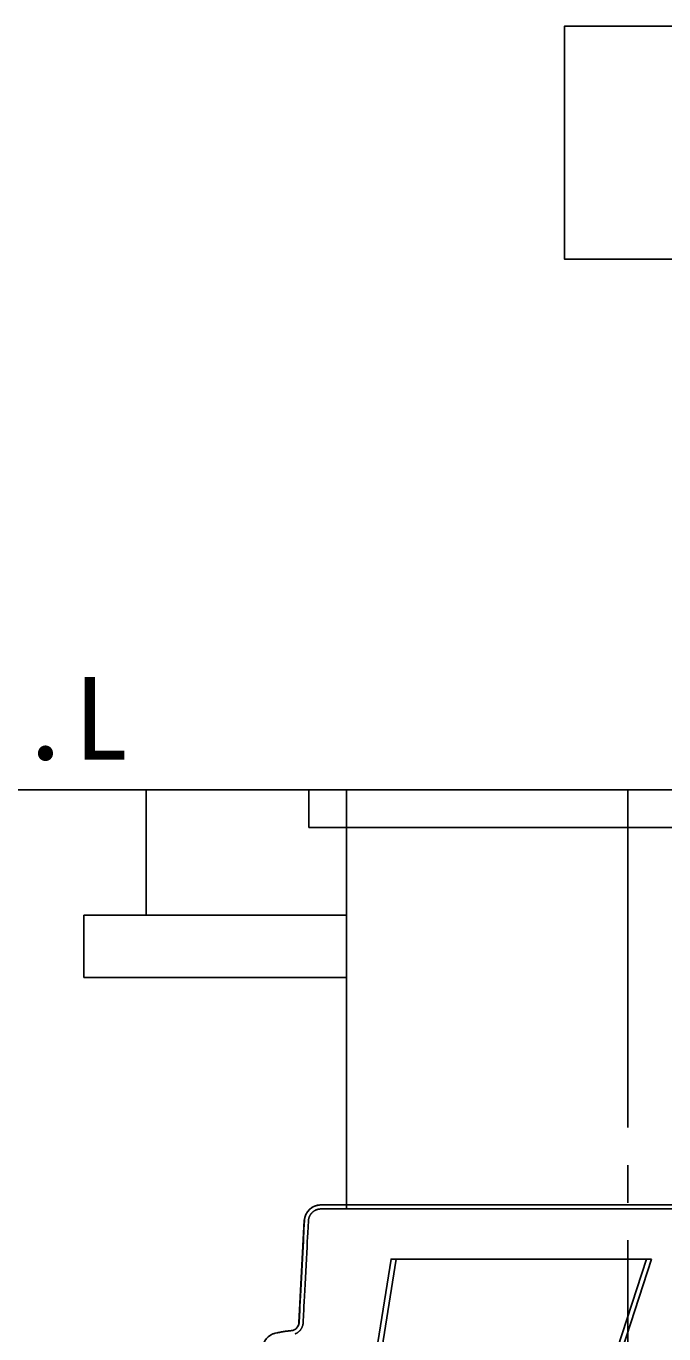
# Model space of a CAD drawing. Units: millimetres, scale not verified. Extents: x -8910 to 8910, y -6308 to 6308.
# Drawn here: x -6367 to -5858, y -1169 to -124 of the extents above; entities that cross this region are included whole.
import ezdxf
from ezdxf.enums import TextEntityAlignment as Align

# ---------------------------------------------------------------- set-up
doc = ezdxf.new("R2010")
doc.units = ezdxf.units.MM
doc.header["$LTSCALE"] = 30
doc.linetypes.add('CHAIN2', pattern=[12, 9, -1, 1, -1])
doc.layers.add('0-5_空気管', color=3, linetype='Continuous', lineweight=25)
doc.styles.add('ＭＳ ゴシック', font='')
doc.styles.get('ＭＳ ゴシック').set_extended_font_data('MS Gothic')

msp = doc.modelspace()

# ---------------------------------------------------------------- linework, layer by layer
at = {"layer": '0-5_空気管', "color": 2}
for p, q in [((-2918.63, -734.39), (-6424.2, -734.39)), ((-6271.26, -834.39), (-6271.26, -734.39)), ((-6321.26, -884.39), (-6321.26, -834.39)), ((-6111.27, -834.39), (-6321.26, -834.39)), ((-6111.27, -884.39), (-6321.26, -884.39))]:
    msp.add_line(p, q, dxfattribs=at)
at = {"layer": '0-5_空気管'}
for p, q in [((-6141.27, -734.39), (-6141.27, -764.39)), ((-6111.27, -734.39), (-6111.27, -1066.19)), ((-6141.27, -764.39), (-5631.27, -764.39)), ((-5640.45, -1066.19), (-6132.08, -1066.19)), ((-6111.13, -1069.39), (-6111.13, -1066.19)), ((-6144.96, -1078.7), (-6149.23, -1160.26)), ((-5871.58, -1109.39), (-6017.79, -1559.39))]:
    msp.add_line(p, q, dxfattribs=at)
at = {"layer": '0-5_空気管', "linetype": 'CHAIN2'}
msp.add_line((-5886.27, -734.39), (-5886.27, -1385.61), dxfattribs=at)
at = {"layer": '0-5_空気管'}
msp.add_lwpolyline([(-3907.57, -310.11), (-3907.57, -123.8), (-5936.9, -123.8), (-5936.9, -310.11)], close=True, dxfattribs=at)
for points in [[(-6132.08, -1066.19), (-6132.17, -1066.2), (-6132.27, -1066.2), (-6132.37, -1066.2), (-6132.48, -1066.2), (-6132.59, -1066.21), (-6132.7, -1066.22), (-6132.81, -1066.23), (-6132.93, -1066.24), (-6133.06, -1066.25), (-6133.2, -1066.27), (-6133.34, -1066.29), (-6133.5, -1066.32), (-6133.67, -1066.35), (-6133.85, -1066.38), (-6134.04, -1066.41), (-6134.23, -1066.45), (-6134.42, -1066.49), (-6134.61, -1066.53), (-6134.79, -1066.57), (-6134.95, -1066.6), (-6135.11, -1066.64), (-6135.25, -1066.68), (-6135.39, -1066.72), (-6135.52, -1066.76), (-6135.65, -1066.8), (-6135.78, -1066.84), (-6135.92, -1066.89), (-6136.06, -1066.95), (-6136.22, -1067), (-6136.38, -1067.07), (-6136.54, -1067.13), (-6136.71, -1067.2), (-6136.87, -1067.27), (-6137.04, -1067.34), (-6137.19, -1067.41), (-6137.34, -1067.47), (-6137.48, -1067.54), (-6137.61, -1067.6), (-6137.73, -1067.66)], [(-6142.63, -1072.06), (-6142.74, -1072.22), (-6142.84, -1072.38), (-6142.94, -1072.53), (-6143.03, -1072.68), (-6143.12, -1072.82), (-6143.19, -1072.95), (-6143.26, -1073.07), (-6143.33, -1073.19), (-6143.39, -1073.31), (-6143.45, -1073.44), (-6143.51, -1073.57), (-6143.58, -1073.71), (-6143.64, -1073.85), (-6143.71, -1074.01), (-6143.78, -1074.18), (-6143.85, -1074.34), (-6143.92, -1074.51), (-6143.99, -1074.67), (-6144.05, -1074.83), (-6144.11, -1074.99), (-6144.16, -1075.13), (-6144.21, -1075.26), (-6144.29, -1075.52), (-6144.33, -1075.65), (-6144.37, -1075.78), (-6144.4, -1075.91), (-6144.44, -1076.05), (-6144.47, -1076.21), (-6144.51, -1076.36), (-6144.54, -1076.53), (-6144.58, -1076.69), (-6144.61, -1076.85), (-6144.64, -1077.01), (-6144.67, -1077.16), (-6144.69, -1077.3), (-6144.72, -1077.43), (-6144.73, -1077.54), (-6144.75, -1077.65), (-6144.76, -1077.75)], [(-6144.3, -1129.53), (-6144.04, -1124.52), (-6143.77, -1119.43), (-6143.5, -1114.35), (-6143.24, -1109.35), (-6142.99, -1104.53), (-6142.75, -1099.95), (-6142.53, -1095.69), (-6142.32, -1091.82), (-6142.14, -1088.44), (-6141.64, -1078.87), (-6141.64, -1078.79), (-6141.64, -1078.76), (-6141.63, -1078.72), (-6141.63, -1078.68), (-6141.63, -1078.62), (-6141.63, -1078.57), (-6141.62, -1078.46), (-6141.6, -1078.28), (-6141.6, -1078.21), (-6141.59, -1078.15), (-6141.57, -1078.07), (-6141.56, -1077.99), (-6141.55, -1077.9), (-6141.53, -1077.81), (-6141.51, -1077.7), (-6141.49, -1077.59), (-6141.47, -1077.47), (-6141.45, -1077.35), (-6141.42, -1077.22), (-6141.39, -1077.1), (-6141.36, -1076.98), (-6141.34, -1076.86), (-6141.31, -1076.76), (-6141.28, -1076.65), (-6141.26, -1076.55), (-6141.2, -1076.36), (-6141.16, -1076.26), (-6141.13, -1076.16), (-6141.09, -1076.05)], [(-6137.73, -1067.66), (-6137.85, -1067.72), (-6137.98, -1067.79), (-6138.1, -1067.86), (-6138.23, -1067.94), (-6138.37, -1068.02), (-6138.51, -1068.11), (-6138.67, -1068.21), (-6138.83, -1068.31), (-6138.99, -1068.42), (-6139.15, -1068.53), (-6139.31, -1068.63), (-6139.46, -1068.74), (-6139.6, -1068.84), (-6139.73, -1068.93), (-6139.85, -1069.02), (-6139.96, -1069.11), (-6140.07, -1069.2), (-6140.28, -1069.38), (-6140.38, -1069.47), (-6140.5, -1069.58), (-6140.61, -1069.69), (-6140.73, -1069.81), (-6140.86, -1069.93), (-6140.99, -1070.06), (-6141.12, -1070.19), (-6141.24, -1070.31), (-6141.36, -1070.44), (-6141.47, -1070.56), (-6141.57, -1070.67), (-6141.67, -1070.77), (-6141.76, -1070.88), (-6141.85, -1070.98), (-6141.94, -1071.09), (-6142.02, -1071.2), (-6142.11, -1071.32), (-6142.21, -1071.45), (-6142.31, -1071.59), (-6142.41, -1071.74), (-6142.63, -1072.06)], [(-6141.09, -1076.05), (-6141.04, -1075.94), (-6141, -1075.82), (-6140.94, -1075.69), (-6140.89, -1075.56), (-6140.84, -1075.44), (-6140.79, -1075.32), (-6140.74, -1075.2), (-6140.69, -1075.08), (-6140.64, -1074.98), (-6140.59, -1074.88), (-6140.55, -1074.79), (-6140.5, -1074.69), (-6140.45, -1074.6), (-6140.4, -1074.51), (-6140.34, -1074.41), (-6140.27, -1074.31), (-6140.2, -1074.2), (-6140.13, -1074.08), (-6140.05, -1073.96), (-6139.97, -1073.84), (-6139.89, -1073.72), (-6139.8, -1073.6), (-6139.73, -1073.48), (-6139.65, -1073.38), (-6139.58, -1073.28), (-6139.51, -1073.19), (-6139.44, -1073.1), (-6139.31, -1072.94), (-6139.24, -1072.86), (-6139.17, -1072.78), (-6139.09, -1072.7), (-6139.01, -1072.61), (-6138.92, -1072.52), (-6138.82, -1072.42), (-6138.63, -1072.23), (-6138.53, -1072.13), (-6138.44, -1072.04), (-6138.35, -1071.96), (-6138.27, -1071.88)], [(-6138.27, -1071.88), (-6138.18, -1071.81), (-6138.11, -1071.74), (-6137.94, -1071.6), (-6137.86, -1071.54), (-6137.77, -1071.47), (-6137.67, -1071.4), (-6137.56, -1071.32), (-6137.45, -1071.24), (-6137.33, -1071.16), (-6137.09, -1071), (-6136.97, -1070.92), (-6136.85, -1070.84), (-6136.74, -1070.78), (-6136.63, -1070.71), (-6136.54, -1070.65), (-6136.35, -1070.55), (-6136.26, -1070.5), (-6136.17, -1070.46), (-6136.07, -1070.41), (-6135.96, -1070.36), (-6135.85, -1070.31), (-6135.73, -1070.26), (-6135.61, -1070.21), (-6135.23, -1070.05), (-6135.11, -1070), (-6134.99, -1069.96), (-6134.88, -1069.92), (-6134.78, -1069.89), (-6134.58, -1069.82), (-6134.49, -1069.79), (-6134.38, -1069.76), (-6134.27, -1069.73), (-6134.15, -1069.71), (-6134.02, -1069.68), (-6133.89, -1069.64), (-6133.75, -1069.62), (-6133.6, -1069.59), (-6133.46, -1069.56), (-6133.32, -1069.53)], [(-6133.32, -1069.53), (-6133.18, -1069.51), (-6133.05, -1069.49), (-6132.93, -1069.47), (-6132.82, -1069.45), (-6132.72, -1069.44), (-6132.62, -1069.43), (-6132.53, -1069.42), (-6132.36, -1069.41), (-6132.28, -1069.4), (-6132.2, -1069.4), (-6132.12, -1069.4), (-6132.05, -1069.39), (-6131.97, -1069.39), (-6131.91, -1069.39), (-5640.62, -1069.39)], [(-6144.76, -1077.75), (-6144.78, -1077.84), (-6144.78, -1077.92), (-6144.79, -1078), (-6144.8, -1078.08), (-6144.81, -1078.16), (-6144.81, -1078.24), (-6144.82, -1078.31), (-6144.82, -1078.38), (-6144.83, -1078.44), (-6144.83, -1078.5), (-6144.83, -1078.55), (-6144.84, -1078.7), (-6145.2, -1085.44), (-6145.34, -1088.27), (-6145.52, -1091.66), (-6145.72, -1095.52), (-6145.95, -1099.78), (-6146.19, -1104.36), (-6146.44, -1109.19), (-6146.7, -1114.18), (-6146.97, -1119.26), (-6147.24, -1124.35), (-6147.5, -1129.37), (-6147.75, -1134.23), (-6147.99, -1138.87), (-6148.22, -1143.18), (-6148.43, -1147.1), (-6148.61, -1150.54), (-6149.12, -1160.27), (-6149.12, -1160.39), (-6149.13, -1160.44), (-6149.13, -1160.5), (-6149.13, -1160.57), (-6149.14, -1160.65), (-6149.15, -1160.73), (-6149.16, -1160.82), (-6149.16, -1160.91), (-6149.18, -1161), (-6149.19, -1161.09)], [(-6156.24, -1210), (-6087.44, -1210), (-6071.58, -1109.39)], [(-6146.57, -1559.39), (-6013.59, -1559.39), (-5867.37, -1109.39)], [(-5867.37, -1109.39), (-6075.63, -1109.39), (-6090.37, -1202.92)], [(-6148.37, -1166.51), (-6148.22, -1166.35), (-6148.08, -1166.19), (-6147.95, -1166.03), (-6147.83, -1165.88), (-6147.71, -1165.71), (-6147.6, -1165.54), (-6147.48, -1165.35), (-6147.37, -1165.15), (-6147.25, -1164.93), (-6147.12, -1164.69), (-6147, -1164.44), (-6146.88, -1164.18), (-6146.76, -1163.92), (-6146.64, -1163.67), (-6146.54, -1163.42), (-6146.44, -1163.19), (-6146.36, -1162.97), (-6146.28, -1162.77), (-6146.22, -1162.58), (-6146.17, -1162.39), (-6146.13, -1162.22), (-6146.09, -1162.05), (-6146.06, -1161.89), (-6146.03, -1161.73), (-6146.01, -1161.57), (-6145.99, -1161.41), (-6145.97, -1161.26), (-6145.96, -1161.11), (-6145.95, -1160.97), (-6145.94, -1160.85), (-6145.94, -1160.74), (-6145.92, -1160.43), (-6145.56, -1153.58), (-6145.41, -1150.71), (-6145.23, -1147.26), (-6145.02, -1143.35), (-6144.8, -1139.03), (-6144.56, -1134.4), (-6144.3, -1129.53)], [(-6163.79, -1167.81), (-6164.31, -1167.91), (-6164.83, -1168.02), (-6165.33, -1168.12), (-6165.81, -1168.22), (-6166.25, -1168.32), (-6166.65, -1168.41), (-6167, -1168.49), (-6167.99, -1168.71), (-6168.18, -1168.75), (-6168.25, -1168.77), (-6168.35, -1168.79), (-6168.45, -1168.81), (-6168.57, -1168.84), (-6168.69, -1168.87), (-6168.83, -1168.91), (-6168.96, -1168.94), (-6169.1, -1168.98), (-6169.24, -1169.02), (-6169.38, -1169.07), (-6169.52, -1169.12), (-6169.66, -1169.17), (-6169.82, -1169.23)], [(-6152.25, -1165.65), (-6152.41, -1165.74), (-6152.57, -1165.83), (-6152.74, -1165.92), (-6152.91, -1166.01), (-6153.08, -1166.1), (-6153.25, -1166.17), (-6153.4, -1166.24), (-6153.55, -1166.31), (-6153.69, -1166.36), (-6153.82, -1166.41), (-6153.94, -1166.45), (-6154.05, -1166.49), (-6154.17, -1166.52), (-6154.28, -1166.55), (-6154.49, -1166.59), (-6154.6, -1166.61), (-6154.71, -1166.62), (-6154.8, -1166.63), (-6154.89, -1166.64), (-6154.98, -1166.65), (-6155.05, -1166.66), (-6155.26, -1166.68), (-6155.97, -1166.75), (-6156.27, -1166.78), (-6156.63, -1166.81), (-6157.04, -1166.85), (-6157.49, -1166.9), (-6157.98, -1166.95), (-6158.48, -1167.01), (-6159.01, -1167.07), (-6159.54, -1167.14), (-6160.07, -1167.21), (-6160.6, -1167.28), (-6161.14, -1167.36), (-6161.67, -1167.44), (-6162.2, -1167.53), (-6162.73, -1167.62), (-6163.26, -1167.71), (-6163.79, -1167.81)], [(-6152.28, -1169.23), (-6152.07, -1169.14), (-6151.86, -1169.04), (-6151.64, -1168.95), (-6151.43, -1168.85), (-6151.23, -1168.76), (-6151.05, -1168.66), (-6150.87, -1168.57), (-6150.72, -1168.48), (-6150.56, -1168.4), (-6150.42, -1168.3), (-6150.28, -1168.21), (-6150.13, -1168.1), (-6149.98, -1167.99), (-6149.82, -1167.85), (-6149.65, -1167.71), (-6149.46, -1167.55), (-6149.28, -1167.39), (-6149.09, -1167.21), (-6148.89, -1167.03), (-6148.71, -1166.86), (-6148.53, -1166.68), (-6148.37, -1166.51)], [(-6149.19, -1161.09), (-6149.2, -1161.18), (-6149.22, -1161.27), (-6149.25, -1161.37), (-6149.27, -1161.47), (-6149.3, -1161.58), (-6149.34, -1161.7), (-6149.37, -1161.82), (-6149.42, -1161.96), (-6149.47, -1162.1), (-6149.53, -1162.25), (-6149.58, -1162.4), (-6149.64, -1162.54), (-6149.7, -1162.69), (-6149.76, -1162.83), (-6149.82, -1162.96), (-6149.88, -1163.08), (-6149.93, -1163.19), (-6149.99, -1163.29), (-6150.04, -1163.39), (-6150.11, -1163.49), (-6150.18, -1163.59), (-6150.25, -1163.7), (-6150.33, -1163.81), (-6150.42, -1163.94), (-6150.53, -1164.06), (-6150.64, -1164.2), (-6150.86, -1164.47), (-6150.98, -1164.6), (-6151.09, -1164.72), (-6151.2, -1164.84), (-6151.31, -1164.95), (-6151.41, -1165.04), (-6151.51, -1165.14), (-6151.62, -1165.23), (-6151.73, -1165.31), (-6151.84, -1165.39), (-6151.97, -1165.47), (-6152.1, -1165.56), (-6152.25, -1165.65)]]:
    msp.add_lwpolyline(points, dxfattribs=at)
for centre, radius, start, end in [((-6131.78, -1079.39), 13.2, 90, 177), ((-6156.02, -1159.9), 6.8, 275.51599, 357), ((-6165.1, -1181.56), 13.2, 102.61395, 177), ((-6145.45, -1269.39), 103.2, 95.51599, 102.614)]:
    msp.add_arc(centre, radius, start, end, dxfattribs=at)

# ---------------------------------------------------------------- texts
at = {"layer": '0-5_空気管', "color": 4, "style": 'ＭＳ ゴシック'}
msp.add_text('G.L', height=65.98, dxfattribs=at).set_placement((-6419.13, -730.01), align=Align.BOTTOM_LEFT)

doc.saveas('drawing.dxf')
